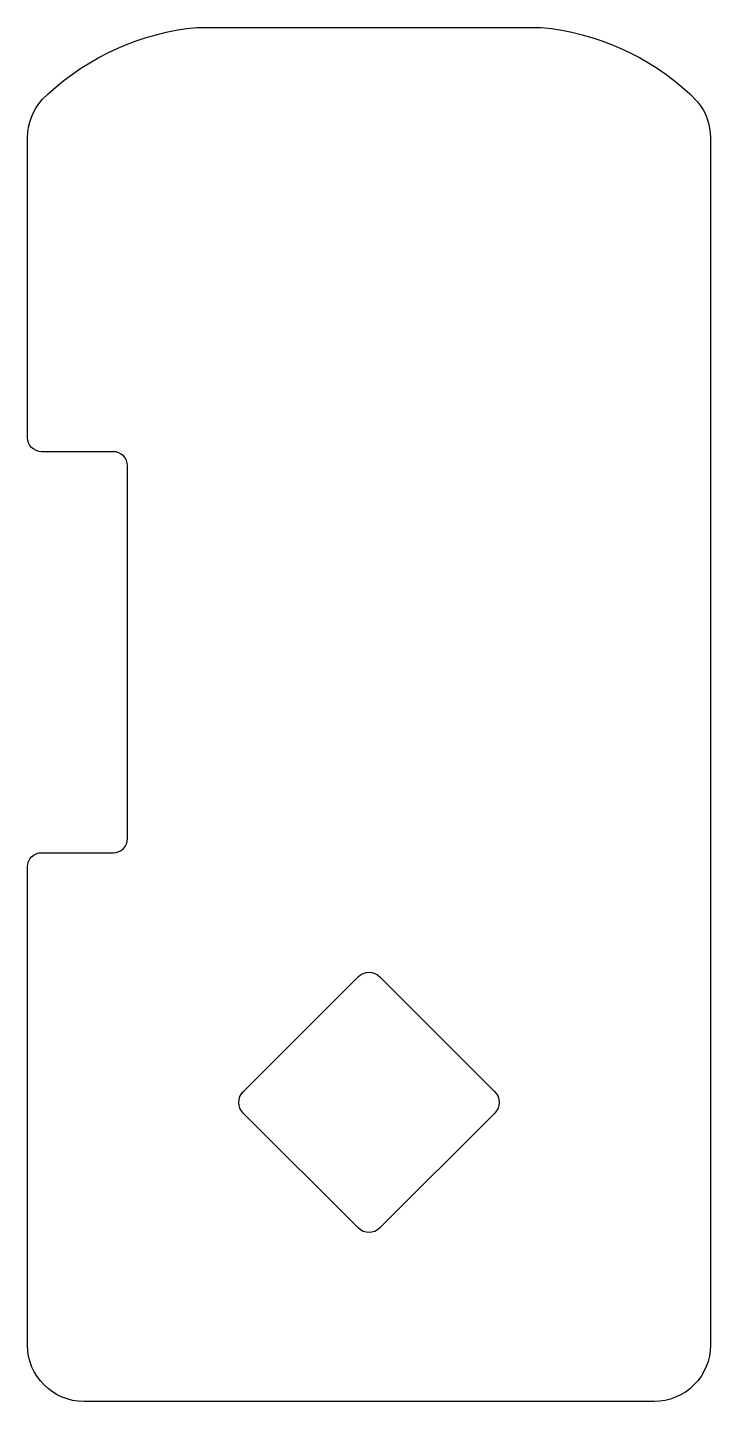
# Model space of a CAD drawing. Header units: millimetres. Extents: x -24.2 to 24.2, y -48.7 to 48.7.
import ezdxf

# ---------------------------------------------------------------- set-up
doc = ezdxf.new("R2010")
doc.units = ezdxf.units.MM
doc.layers.get('0').update_dxf_attribs({"linetype": 'CONTINUOUS'})

msp = doc.modelspace()

# ---------------------------------------------------------------- linework, layer by layer
for points in [[(-23.178, -9.791), (-18.093, -9.791, 0.414214), (-17.093, -8.791), (-17.093, 17.617, 0.414214), (-18.093, 18.617), (-23.178, 18.617, -0.414214), (-24.178, 19.617), (-24.178, 40.857, -0.187453), (-23.129, 43.558), (-22.705, 43.972, -0.165081), (-12.181, 48.67), (12.182, 48.67, -0.165327), (22.718, 43.961), (23.267, 43.399, -0.173888), (24.178, 40.857), (24.179, -44.67, -0.414215), (20.179, -48.67), (-20.178, -48.67, -0.414195), (-24.179, -44.67), (-24.178, -10.791, -0.414214)], [(-0.778, -18.585, -0.414212), (0.778, -18.585), (8.896, -26.702, -0.41421), (8.895, -28.257), (0.778, -36.375, -0.414197), (-0.778, -36.375), (-8.895, -28.258, -0.414115), (-8.896, -26.702)]]:
    msp.add_lwpolyline(points, format="xyb", close=True)

doc.saveas('drawing.dxf')
